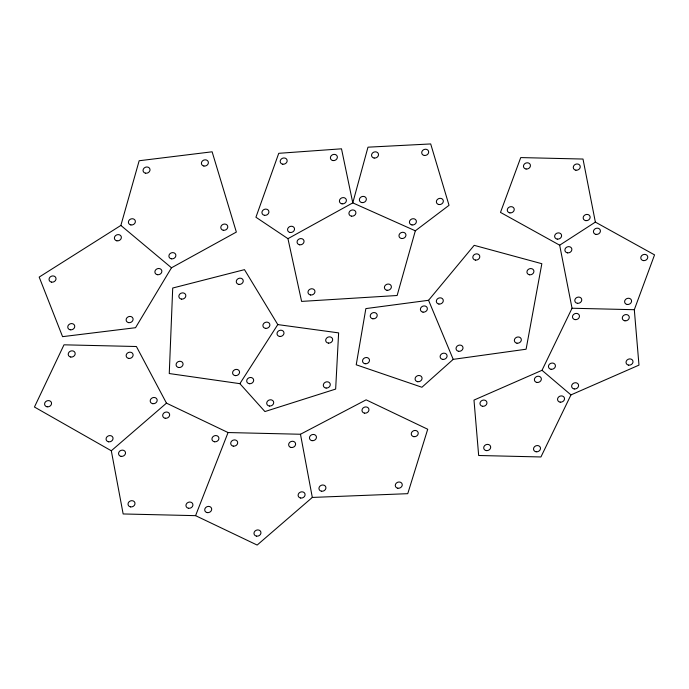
<?xml version="1.0" encoding="UTF-8"?>
<svg xmlns="http://www.w3.org/2000/svg" width="689" height="689" viewBox="0 0 689 689"><rect width="100%" height="100%" fill="white"/><g stroke="black" fill="none" stroke-linecap="round" stroke-linejoin="round"><path stroke-width="1.03" d="M415.329 230.806L397.131 295.503L301.601 301.403L287.95 238.67L255.929 217.233L278.744 153.32L341.503 148.815L352.785 202.876L415.329 230.806L449.03 205.313L430.694 143.941L367.978 147.179L352.785 202.876L287.95 238.67M120.868 225.432L139.161 160.744L212.117 151.795L236.353 232.072L171.483 267.788L135.535 327.706L62.578 336.654L39.187 277.081L120.868 225.432L171.483 267.788M634.311 309.706L654.55 254.878L595.365 222.108L582.997 159.047L520.729 157.583L500.49 212.41L559.675 245.189L572.042 308.241L542.01 370.303L473.989 400.085L478.666 455.498L540.934 456.962L570.966 394.9L638.987 365.118L634.311 309.706L572.042 308.241M195.573 515.656L228.059 432.546L300.473 434.251L366.126 399.844L427.714 429.247L407.75 493.677L312.315 497.432L257.161 545.059L195.573 515.656L123.15 513.96L111.308 450.77L34.45 407.027L63.991 344.819L136.405 346.515L166.471 403.143L228.059 432.546M239.884 383.661L277.788 324.588L244.483 269.649L172.715 288.028L169.261 373.541L239.884 383.661L264.912 411.557L335.655 389.078L338.626 332.882L277.788 324.588M428.567 300.292L474.187 245.336L541.838 263.706L526.103 349.22L453.207 359.357L421.918 387.252L356.222 364.791L365.859 308.594L428.567 300.292L453.207 359.357M111.308 450.77L166.471 403.143M559.675 245.189L595.365 222.108M542.01 370.303L570.966 394.9M300.473 434.251L312.315 497.432M333.002 160.589A3.566 3.075 -21.3 0 0 337.257 156.351A3.566 3.075 -21.3 0 0 331.383 155.525A3.566 3.075 -21.3 0 0 333.002 160.589M282.791 164.197A3.566 3.075 -21.3 0 0 287.046 159.951A3.566 3.075 -21.3 0 0 281.172 159.125A3.566 3.075 -21.3 0 0 282.791 164.197M264.542 215.33A3.566 3.075 -21.3 0 0 268.796 211.084A3.566 3.075 -21.3 0 0 262.922 210.257A3.566 3.075 -21.3 0 0 264.542 215.33M290.164 232.477A3.566 3.075 -21.3 0 0 294.418 228.231A3.566 3.075 -21.3 0 0 288.545 227.404A3.566 3.075 -21.3 0 0 290.164 232.477M342.02 203.841A3.566 3.075 -21.3 0 0 346.283 199.595A3.566 3.075 -21.3 0 0 340.4 198.768A3.566 3.075 -21.3 0 0 342.02 203.841M351.536 216.174A3.566 3.075 -21.3 0 0 355.791 211.928A3.566 3.075 -21.3 0 0 349.917 211.101A3.566 3.075 -21.3 0 0 351.536 216.174M299.672 244.81A3.566 3.075 -21.3 0 0 303.935 240.564A3.566 3.075 -21.3 0 0 298.061 239.738A3.566 3.075 -21.3 0 0 299.672 244.81M310.593 294.995A3.566 3.075 -21.3 0 0 314.847 290.749A3.566 3.075 -21.3 0 0 308.973 289.923A3.566 3.075 -21.3 0 0 310.593 294.995M387.02 290.276A3.566 3.075 -21.3 0 0 391.274 286.038A3.566 3.075 -21.3 0 0 385.401 285.203A3.566 3.075 -21.3 0 0 387.02 290.276M401.584 238.515A3.566 3.075 -21.3 0 0 405.838 234.277A3.566 3.075 -21.3 0 0 399.964 233.442A3.566 3.075 -21.3 0 0 401.584 238.515M438.979 204.555A3.566 3.075 -21.3 0 0 443.234 200.318A3.566 3.075 -21.3 0 0 437.36 199.483A3.566 3.075 -21.3 0 0 438.979 204.555M424.312 155.456A3.566 3.075 -21.3 0 0 428.567 151.218A3.566 3.075 -21.3 0 0 422.693 150.391A3.566 3.075 -21.3 0 0 424.312 155.456M374.136 158.048A3.566 3.075 -21.3 0 0 378.399 153.811A3.566 3.075 -21.3 0 0 372.525 152.984A3.566 3.075 -21.3 0 0 374.136 158.048M361.975 202.609A3.566 3.075 -21.3 0 0 366.238 198.363A3.566 3.075 -21.3 0 0 360.364 197.536A3.566 3.075 -21.3 0 0 361.975 202.609M412.022 224.95A3.566 3.075 -21.3 0 0 416.277 220.704A3.566 3.075 -21.3 0 0 410.403 219.877A3.566 3.075 -21.3 0 0 412.022 224.95M269.511 406.045A3.566 3.075 -21.3 0 0 273.524 401.618A3.566 3.075 -21.3 0 0 267.573 401.084A3.566 3.075 -21.3 0 0 269.511 406.045M326.104 388.062A3.566 3.075 -21.3 0 0 330.117 383.635A3.566 3.075 -21.3 0 0 324.166 383.101A3.566 3.075 -21.3 0 0 326.104 388.062M328.481 343.105A3.566 3.075 -21.3 0 0 332.494 338.678A3.566 3.075 -21.3 0 0 326.543 338.144A3.566 3.075 -21.3 0 0 328.481 343.105M279.803 336.465A3.566 3.075 -21.3 0 0 283.825 332.046A3.566 3.075 -21.3 0 0 277.874 331.512A3.566 3.075 -21.3 0 0 279.803 336.465M249.487 383.73A3.566 3.075 -21.3 0 0 253.5 379.303A3.566 3.075 -21.3 0 0 247.558 378.769A3.566 3.075 -21.3 0 0 249.487 383.73M181.638 299.129A3.566 3.075 -21.3 0 0 185.66 294.711A3.566 3.075 -21.3 0 0 179.708 294.169A3.566 3.075 -21.3 0 0 181.638 299.129M178.882 367.538A3.566 3.075 -21.3 0 0 182.895 363.12A3.566 3.075 -21.3 0 0 176.944 362.578A3.566 3.075 -21.3 0 0 178.882 367.538M235.38 375.634A3.566 3.075 -21.3 0 0 239.393 371.216A3.566 3.075 -21.3 0 0 233.442 370.673A3.566 3.075 -21.3 0 0 235.38 375.634M265.696 328.377A3.566 3.075 -21.3 0 0 269.718 323.959A3.566 3.075 -21.3 0 0 263.766 323.417A3.566 3.075 -21.3 0 0 265.696 328.377M239.057 284.419A3.566 3.075 -21.3 0 0 243.079 280.001A3.566 3.075 -21.3 0 0 237.128 279.467A3.566 3.075 -21.3 0 0 239.057 284.419M365.127 363.749A3.566 3.075 -21.3 0 0 369.39 359.503A3.566 3.075 -21.3 0 0 363.516 358.676A3.566 3.075 -21.3 0 0 365.127 363.749M417.689 381.723A3.566 3.075 -21.3 0 0 421.944 377.477A3.566 3.075 -21.3 0 0 416.07 376.65A3.566 3.075 -21.3 0 0 417.689 381.723M442.717 359.4A3.566 3.075 -21.3 0 0 446.98 355.162A3.566 3.075 -21.3 0 0 441.106 354.327A3.566 3.075 -21.3 0 0 442.717 359.4M423.003 312.143A3.566 3.075 -21.3 0 0 427.258 307.905A3.566 3.075 -21.3 0 0 421.384 307.079A3.566 3.075 -21.3 0 0 423.003 312.143M372.835 318.792A3.566 3.075 -21.3 0 0 377.098 314.546A3.566 3.075 -21.3 0 0 371.225 313.719A3.566 3.075 -21.3 0 0 372.835 318.792M516.957 343.2A3.566 3.075 -21.3 0 0 521.22 338.954A3.566 3.075 -21.3 0 0 515.346 338.127A3.566 3.075 -21.3 0 0 516.957 343.2M529.548 274.79A3.566 3.075 -21.3 0 0 533.803 270.544A3.566 3.075 -21.3 0 0 527.929 269.718A3.566 3.075 -21.3 0 0 529.548 274.79M475.427 260.089A3.566 3.075 -21.3 0 0 479.682 255.852A3.566 3.075 -21.3 0 0 473.808 255.016A3.566 3.075 -21.3 0 0 475.427 260.089M438.927 304.056A3.566 3.075 -21.3 0 0 443.182 299.81A3.566 3.075 -21.3 0 0 437.308 298.983A3.566 3.075 -21.3 0 0 438.927 304.056M458.641 351.304A3.566 3.075 -21.3 0 0 462.905 347.067A3.566 3.075 -21.3 0 0 457.031 346.231A3.566 3.075 -21.3 0 0 458.641 351.304M482.584 406.286A3.566 3.075 -21.3 0 0 486.83 402.031A3.566 3.075 -21.3 0 0 480.948 401.222A3.566 3.075 -21.3 0 0 482.584 406.286M486.322 450.615A3.566 3.075 -21.3 0 0 490.568 446.36A3.566 3.075 -21.3 0 0 484.686 445.55A3.566 3.075 -21.3 0 0 486.322 450.615M536.137 451.786A3.566 3.075 -21.3 0 0 540.383 447.531A3.566 3.075 -21.3 0 0 534.5 446.722A3.566 3.075 -21.3 0 0 536.137 451.786M560.166 402.143A3.566 3.075 -21.3 0 0 564.412 397.889A3.566 3.075 -21.3 0 0 558.529 397.071A3.566 3.075 -21.3 0 0 560.166 402.143M536.998 382.455A3.566 3.075 -21.3 0 0 541.244 378.209A3.566 3.075 -21.3 0 0 535.37 377.391A3.566 3.075 -21.3 0 0 536.998 382.455M577.408 303.306A3.566 3.075 -21.3 0 0 581.645 299.052A3.566 3.075 -21.3 0 0 575.771 298.242A3.566 3.075 -21.3 0 0 577.408 303.306M627.223 304.478A3.566 3.075 -21.3 0 0 631.46 300.223A3.566 3.075 -21.3 0 0 625.586 299.414A3.566 3.075 -21.3 0 0 627.223 304.478M643.405 260.614A3.566 3.075 -21.3 0 0 647.651 256.36A3.566 3.075 -21.3 0 0 641.769 255.55A3.566 3.075 -21.3 0 0 643.405 260.614M596.054 234.398A3.566 3.075 -21.3 0 0 600.3 230.143A3.566 3.075 -21.3 0 0 594.426 229.325A3.566 3.075 -21.3 0 0 596.054 234.398M567.512 252.863A3.566 3.075 -21.3 0 0 571.749 248.608A3.566 3.075 -21.3 0 0 565.876 247.79A3.566 3.075 -21.3 0 0 567.512 252.863M551.071 369.278A3.566 3.075 -21.3 0 0 555.317 365.024A3.566 3.075 -21.3 0 0 549.434 364.214A3.566 3.075 -21.3 0 0 551.071 369.278M574.238 388.958A3.566 3.075 -21.3 0 0 578.476 384.712A3.566 3.075 -21.3 0 0 572.602 383.894A3.566 3.075 -21.3 0 0 574.238 388.958M628.652 365.136A3.566 3.075 -21.3 0 0 632.898 360.881A3.566 3.075 -21.3 0 0 627.016 360.071A3.566 3.075 -21.3 0 0 628.652 365.136M624.914 320.807A3.566 3.075 -21.3 0 0 629.16 316.552A3.566 3.075 -21.3 0 0 623.278 315.734A3.566 3.075 -21.3 0 0 624.914 320.807M575.1 319.636A3.566 3.075 -21.3 0 0 579.346 315.381A3.566 3.075 -21.3 0 0 573.463 314.563A3.566 3.075 -21.3 0 0 575.1 319.636M526.077 169.02A3.566 3.075 -21.3 0 0 530.323 164.774A3.566 3.075 -21.3 0 0 524.441 163.956A3.566 3.075 -21.3 0 0 526.077 169.02M509.894 212.884A3.566 3.075 -21.3 0 0 514.132 208.638A3.566 3.075 -21.3 0 0 508.258 207.82A3.566 3.075 -21.3 0 0 509.894 212.884M557.237 239.109A3.566 3.075 -21.3 0 0 561.483 234.854A3.566 3.075 -21.3 0 0 555.61 234.045A3.566 3.075 -21.3 0 0 557.237 239.109M585.788 220.644A3.566 3.075 -21.3 0 0 590.034 216.389A3.566 3.075 -21.3 0 0 584.151 215.579A3.566 3.075 -21.3 0 0 585.788 220.644M575.892 170.2A3.566 3.075 -21.3 0 0 580.138 165.946A3.566 3.075 -21.3 0 0 574.256 165.127A3.566 3.075 -21.3 0 0 575.892 170.2M70.235 329.798A3.566 3.075 -21.3 0 0 74.662 325.69A3.566 3.075 -21.3 0 0 68.848 324.648A3.566 3.075 -21.3 0 0 70.235 329.798M128.593 322.633A3.566 3.075 -21.3 0 0 133.02 318.525A3.566 3.075 -21.3 0 0 127.215 317.483A3.566 3.075 -21.3 0 0 128.593 322.633M157.359 274.696A3.566 3.075 -21.3 0 0 161.786 270.596A3.566 3.075 -21.3 0 0 155.972 269.554A3.566 3.075 -21.3 0 0 157.359 274.696M116.863 240.814A3.566 3.075 -21.3 0 0 121.29 236.715A3.566 3.075 -21.3 0 0 115.476 235.672A3.566 3.075 -21.3 0 0 116.863 240.814M51.52 282.137A3.566 3.075 -21.3 0 0 55.947 278.037A3.566 3.075 -21.3 0 0 50.133 276.995A3.566 3.075 -21.3 0 0 51.52 282.137M223.27 230.255A3.566 3.075 -21.3 0 0 227.697 226.147A3.566 3.075 -21.3 0 0 221.884 225.114A3.566 3.075 -21.3 0 0 223.27 230.255M203.884 166.032A3.566 3.075 -21.3 0 0 208.302 161.924A3.566 3.075 -21.3 0 0 202.497 160.881A3.566 3.075 -21.3 0 0 203.884 166.032M145.517 173.189A3.566 3.075 -21.3 0 0 149.944 169.089A3.566 3.075 -21.3 0 0 144.13 168.047A3.566 3.075 -21.3 0 0 145.517 173.189M130.876 224.941A3.566 3.075 -21.3 0 0 135.302 220.842A3.566 3.075 -21.3 0 0 129.489 219.8A3.566 3.075 -21.3 0 0 130.876 224.941M171.372 258.823A3.566 3.075 -21.3 0 0 175.798 254.723A3.566 3.075 -21.3 0 0 169.985 253.681A3.566 3.075 -21.3 0 0 171.372 258.823M121.075 456.351A3.566 3.075 -21.3 0 0 125.432 452.191A3.566 3.075 -21.3 0 0 119.593 451.235A3.566 3.075 -21.3 0 0 121.075 456.351M130.548 506.897A3.566 3.075 -21.3 0 0 134.906 502.737A3.566 3.075 -21.3 0 0 129.067 501.781A3.566 3.075 -21.3 0 0 130.548 506.897M188.476 508.258A3.566 3.075 -21.3 0 0 192.834 504.098A3.566 3.075 -21.3 0 0 187.003 503.142A3.566 3.075 -21.3 0 0 188.476 508.258M214.468 441.77A3.566 3.075 -21.3 0 0 218.826 437.61A3.566 3.075 -21.3 0 0 212.987 436.654A3.566 3.075 -21.3 0 0 214.468 441.77M165.205 418.249A3.566 3.075 -21.3 0 0 169.563 414.089A3.566 3.075 -21.3 0 0 163.724 413.133A3.566 3.075 -21.3 0 0 165.205 418.249M256.506 536.137A3.566 3.075 -21.3 0 0 260.864 531.977A3.566 3.075 -21.3 0 0 255.033 531.021A3.566 3.075 -21.3 0 0 256.506 536.137M300.637 498.035A3.566 3.075 -21.3 0 0 304.994 493.875A3.566 3.075 -21.3 0 0 299.155 492.919A3.566 3.075 -21.3 0 0 300.637 498.035M291.163 447.488A3.566 3.075 -21.3 0 0 295.521 443.328A3.566 3.075 -21.3 0 0 289.681 442.372A3.566 3.075 -21.3 0 0 291.163 447.488M233.235 446.127A3.566 3.075 -21.3 0 0 237.593 441.968A3.566 3.075 -21.3 0 0 231.754 441.012A3.566 3.075 -21.3 0 0 233.235 446.127M207.243 512.616A3.566 3.075 -21.3 0 0 211.601 508.456A3.566 3.075 -21.3 0 0 205.761 507.5A3.566 3.075 -21.3 0 0 207.243 512.616M128.671 358.401A3.566 3.075 -21.3 0 0 133.029 354.232A3.566 3.075 -21.3 0 0 127.189 353.285A3.566 3.075 -21.3 0 0 128.671 358.401M70.743 357.04A3.566 3.075 -21.3 0 0 75.092 352.871A3.566 3.075 -21.3 0 0 69.262 351.924A3.566 3.075 -21.3 0 0 70.743 357.04M47.11 406.803A3.566 3.075 -21.3 0 0 51.46 402.643A3.566 3.075 -21.3 0 0 45.629 401.687A3.566 3.075 -21.3 0 0 47.11 406.803M108.595 441.804A3.566 3.075 -21.3 0 0 112.953 437.636A3.566 3.075 -21.3 0 0 107.114 436.688A3.566 3.075 -21.3 0 0 108.595 441.804M152.725 403.694A3.566 3.075 -21.3 0 0 157.083 399.534A3.566 3.075 -21.3 0 0 151.244 398.578A3.566 3.075 -21.3 0 0 152.725 403.694M397.811 488.217A3.566 3.075 -21.3 0 0 402.169 484.057A3.566 3.075 -21.3 0 0 396.33 483.101A3.566 3.075 -21.3 0 0 397.811 488.217M413.788 436.671A3.566 3.075 -21.3 0 0 418.145 432.503A3.566 3.075 -21.3 0 0 412.306 431.555A3.566 3.075 -21.3 0 0 413.788 436.671M364.515 413.142A3.566 3.075 -21.3 0 0 368.873 408.982A3.566 3.075 -21.3 0 0 363.034 408.026A3.566 3.075 -21.3 0 0 364.515 413.142M311.996 440.667A3.566 3.075 -21.3 0 0 316.354 436.507A3.566 3.075 -21.3 0 0 310.515 435.551A3.566 3.075 -21.3 0 0 311.996 440.667M321.47 491.214A3.566 3.075 -21.3 0 0 325.828 487.054A3.566 3.075 -21.3 0 0 319.989 486.098A3.566 3.075 -21.3 0 0 321.47 491.214"/></g></svg>
